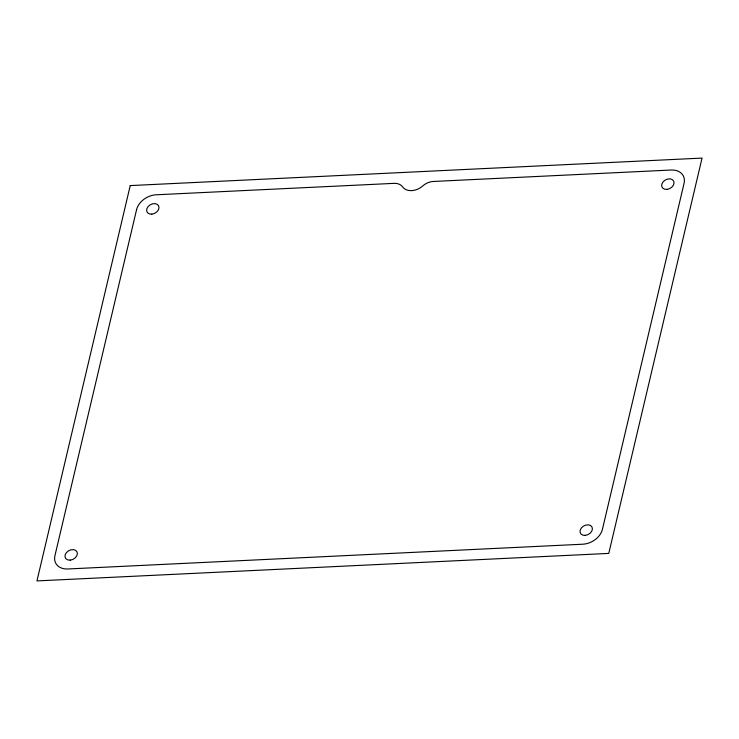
<?xml version="1.0" encoding="UTF-8"?>
<svg xmlns="http://www.w3.org/2000/svg" width="739" height="739" viewBox="0 0 739 739"><rect width="100%" height="100%" fill="white"/><g stroke="black" fill="none" stroke-linecap="round" stroke-linejoin="round"><path stroke-width="1.11" d="M130.23 185.591L36.95 580.909L608.77 553.409L702.05 158.091L130.23 185.591M136.576 209.664L54.935 555.654A17.524 12.896 -28.9 0 0 67.831 568.975L582.877 544.209A17.524 12.896 -28.9 0 0 602.424 529.336L684.065 183.346A17.524 12.896 -28.9 0 0 671.169 170.025L433.248 181.471A13.145 9.672 -28.9 0 0 422.782 185.914A13.912 10.235 -28.9 0 1 402.626 186.884A13.145 9.672 -28.9 0 0 394.044 183.355L156.123 194.791A17.524 12.896 -28.9 0 0 136.576 209.664M666.883 189.387A6.568 4.84 -28.9 0 0 673.635 181.018A6.568 4.84 -28.9 0 0 663.003 181.96A6.568 4.84 -28.9 0 0 666.883 189.387M151.846 214.153A6.568 4.84 -28.9 0 0 158.589 205.784A6.568 4.84 -28.9 0 0 147.966 206.726A6.568 4.84 -28.9 0 0 151.846 214.153M70.205 560.144A6.568 4.84 -28.9 0 0 76.948 551.774A6.568 4.84 -28.9 0 0 66.325 552.717A6.568 4.84 -28.9 0 0 70.205 560.144M585.242 535.378A6.568 4.84 -28.9 0 0 591.994 527.009A6.568 4.84 -28.9 0 0 581.362 527.951A6.568 4.84 -28.9 0 0 585.242 535.378"/></g></svg>
